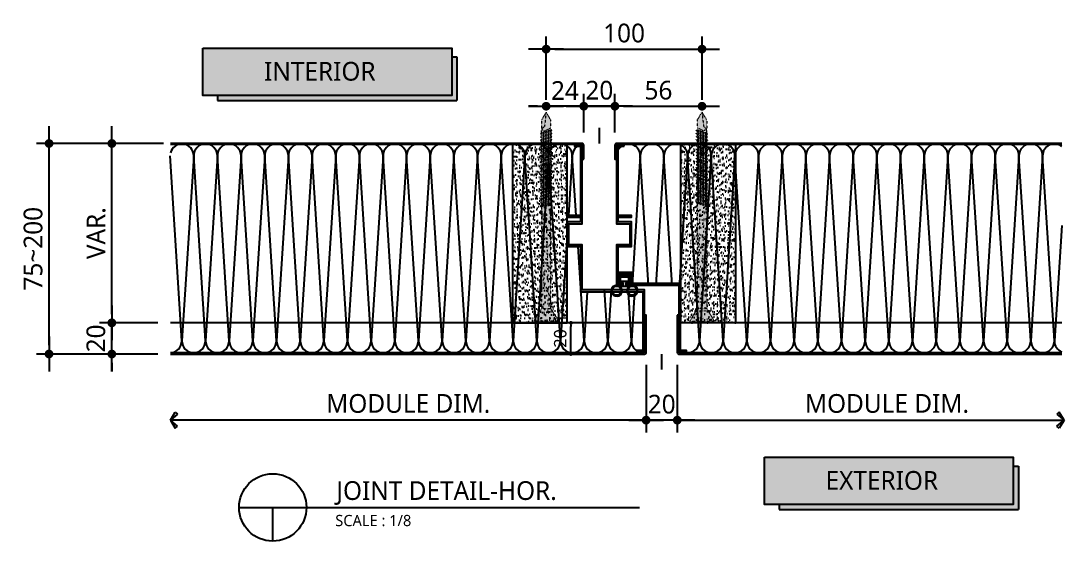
# Model space of a CAD drawing. Header units: millimetres. Extents: x -1365 to 31821, y 84 to 2865.
# Drawn here: x 308 to 977, y 1360 to 1694 of the extents above; entities that cross this region are included whole.
import ezdxf

# ---------------------------------------------------------------- set-up
doc = ezdxf.new("R2010")
doc.units = ezdxf.units.MM
doc.header["$LTSCALE"] = 10
doc.linetypes.add('2017.06.22  K-TOP METAL PANEL SHAPE(수정)$0$HID', pattern=[0.345, 0.225, -0.12])
doc.linetypes.add('H1', pattern=[0.28125, 0.1875, -0.09375])
doc.layers.get('DEFPOINTS').update_dxf_attribs({"color": 137})
for name, color, linetype in [('DIM', 7, 'Continuous'), ('TEXT', 3, 'Continuous'), ('스피드블록메탈 135', 2, 'Continuous')]:
    doc.layers.add(name, color=color, linetype=linetype)
doc.layers.add('SCREW', color=9, linetype='Continuous', lineweight=5)
doc.styles.add('ROMANC', font='malgun.ttf', dxfattribs={"height": 8})
doc.styles.add('TITLE BLOCK-V(r1.1)$0$Address', font='malgun.ttf')
doc.styles.add('맑은고딕', font='malgun.ttf')
doc.styles.add('스타일1', font='malgun.ttf')
doc.dimstyles.new('GAUN-8', dxfattribs={"dimscale": 8, "dimtxt": 1.5, "dimasz": 0.7, "dimexe": 1, "dimexo": 1, "dimgap": 0.5, "dimtad": 1, "dimdec": 0, "dimzin": 1, "dimdsep": 46, "dimlunit": 6, "dimtxsty": '맑은고딕', "dimblk": 'CJDOT', "dimcen": 0.09, "dimdle": 1, "dimclrd": 256, "dimclre": 256, "dimclrt": 3, "dimadec": 0, "dimazin": 0, "dimtfac": 1, "dimtdec": 0, "dimtix": 1, "dimtmove": 2, "dimatfit": 3, "dimfxl": 1, "dimtolj": 1, "dimtzin": 1, "dimarcsym": 0})
doc.dimstyles.new('KST-SHAPE_0.5', dxfattribs={"dimscale": 12, "dimtxt": 8, "dimasz": 0.2, "dimexe": 0.3, "dimexo": 0.7, "dimgap": 0.23, "dimtad": 1, "dimdec": 0, "dimlunit": 6, "dimtxsty": 'ROMANC', "dimblk": 'DOT', "dimcen": 2.5, "dimclrd": 11, "dimclre": 11, "dimclrt": 2, "dimadec": 0, "dimazin": 0, "dimtfac": 1, "dimtdec": 0, "dimtix": 1, "dimtmove": 2, "dimatfit": 3, "dimldrblk": 'DOT', "dimfxl": 1, "dimarcsym": 0})

# ---------------------------------------------------------------- blocks, each defined once
blk = doc.blocks.new('A$C62C86749')
h = blk.add_hatch(color=253)
h.dxf.hatch_style = 1
h.paths.add_polyline_path([(-263.1, 64.2), (-263.1, 3.5), (56.1, 3.5), (56.1, 64.2)])
h.paths.add_polyline_path([(-193.3, 9.1), (-9.9, 9.1), (-9.9, 58.5), (-193.3, 58.5)], flags=24)
h = blk.add_hatch(color=250)
h.dxf.hatch_style = 1
h.paths.add_polyline_path([(-244.2, 3.5), (-244.2, -2.7), (62.7, -2.7), (62.7, 53), (56.1, 53), (56.1, 3.5)])
for p, q in [((56.1, 53), (62.7, 53)), ((62.7, 53), (62.7, -2.7)), ((-244.2, 3.5), (-244.2, -2.7)), ((-244.2, -2.7), (62.7, -2.7))]:
    blk.add_line(p, q)
blk.add_lwpolyline([(-263.1, 64.2), (56.1, 64.2), (56.1, 3.5), (-263.1, 3.5)], close=True)
at = {"insert": (-184.6, 46.6), "char_height": 24, "width": 130.664, "attachment_point": 1, "style": 'TITLE BLOCK-V(r1.1)$0$Address'}
blk.add_mtext('EXTERIOR', dxfattribs=at)
blk = doc.blocks.new('_DOT')
at = {"color": 0, "linetype": 'ByBlock'}
blk.add_line((-0.5, 0), (-1, 0), dxfattribs=at)
at = {"color": 0, "linetype": 'ByBlock', "const_width": 0.5}
blk.add_lwpolyline([(-0.25, 0, 1), (0.25, 0, 1)], format="xyb", close=True, dxfattribs=at)
blk = doc.blocks.new('*D272')
at = {"color": 11, "lineweight": -2, "transparency": 16777216}
for p, q in [((691.71, 1500.35), (656.93, 1500.35)), ((660.53, 1482.75), (660.53, 1497.95)), ((699.36, 1480.35), (656.93, 1480.35))]:
    blk.add_line(p, q, dxfattribs=at)
at = {"layer": 'DEFPOINTS', "color": 0, "transparency": 16777216}
for p in [(660.53, 1500.35), (700.11, 1500.35), (707.76, 1480.35)]:
    blk.add_point(p, dxfattribs=at)
at = {"color": 11, "lineweight": -2, "transparency": 16777216, "xscale": 2.4, "yscale": 2.4, "zscale": 2.4}
for p, rotation in [((660.53, 1500.35), 90), ((660.53, 1480.35), 270)]:
    blk.add_blockref('_DOT', p, dxfattribs=dict(at, rotation=rotation))
at = {"color": 2, "transparency": 16777216, "insert": (653.69, 1490.35), "char_height": 8, "attachment_point": 5, "rotation": 90, "style": 'ROMANC'}
blk.add_mtext('20', dxfattribs=at)
blk = doc.blocks.new('A$C20245212')
h = blk.add_hatch()
h.set_pattern_fill('AR-SAND', color=251, scale=0.08)
h.set_pattern_definition([(37.5, (-1195984.4298, 406290.675), (-0.128002504, 3.915305899), [0, -3.08864, 0, -3.4544, 0, -3.302]), (7.5, (-1195984.43, 406290.675), (3.596186265, 5.734600805), [0, -1.66624, 0, -2.78384, 0, -1.0668]), (327.5, (-1195986.929, 406290.675), (6.327938962, 0.011497477), [0, -1.016, 0, -3.6576, 0, -4.7752]), (317.5, (-1195986.929, 406290.675), (6.10845162, 1.783434586), [0, -0.508, 0, -2.39776, 0, -2.7432])])
h.paths.add_polyline_path([(-5, -115), (-5, 0), (-40, 0), (-40, -115)])
at = {"color": 250}
blk.add_lwpolyline([(-5, -115), (-5, 0), (-40, 0), (-40, -115)], close=True, dxfattribs=at)
blk = doc.blocks.new('A$C08FA1A33')
h = blk.add_hatch(color=254)
h.dxf.hatch_style = 1
h.paths.add_polyline_path([(0, 21.29), (-6, 21.29), (-6, -44.27), (0, -46.29)])
h.paths.add_polyline_path([(5, 29.39), (-11, 29.39), (-6, 21.29), (0, 21.29)])
h.paths.add_polyline_path([(5, 30.39), (-11, 30.39), (-11, 29.39), (5, 29.39)])
h.paths.add_polyline_path([(-6, -51.32), (-6, -52.27), (0, -54.29), (0, -53.35)])
h.paths.add_polyline_path([(-6, -49.32), (-6, -50.27), (0, -52.29), (0, -51.35)])
h.paths.add_polyline_path([(-6, -47.32), (-6, -48.27), (0, -50.29), (0, -49.35)])
h.paths.add_polyline_path([(-6, -45.32), (-6, -46.27), (0, -48.29), (0, -47.35)])
h.paths.add_polyline_path([(-6, -53.32), (-6, -54.27), (0, -56.29), (0, -55.35)])
h.paths.add_polyline_path([(-6, -55.32), (-6, -56.27), (0, -58.29), (0, -57.35)])
h.paths.add_polyline_path([(-6, -57.32), (-6, -58.27), (0, -60.29), (0, -59.35)])
h.paths.add_polyline_path([(-6, -59.32), (-6, -60.27), (0, -62.29), (0, -61.35)])
h.paths.add_polyline_path([(-6, -61.32), (-6, -62.27), (0, -64.29), (0, -63.35)])
h.paths.add_polyline_path([(-6, -63.32), (-6, -64.27), (0, -66.29), (0, -65.35)])
h.paths.add_polyline_path([(-6, -65.32), (-6, -66.27), (0, -68.29), (0, -67.35)])
h.paths.add_polyline_path([(-6, -67.32), (-6, -68.27), (0, -70.29), (0, -69.35)])
h.paths.add_polyline_path([(-6, -69.32), (-6, -70.27), (0, -72.29), (0, -71.35)])
h.paths.add_polyline_path([(-6, -71.32), (-6, -72.27), (0, -74.29), (0, -73.35)])
h.paths.add_polyline_path([(-6, -73.32), (-6, -74.27), (0, -76.29), (0, -75.35)])
h.paths.add_polyline_path([(-6, -75.32), (-6, -76.27), (0, -78.29), (0, -77.35)])
h.paths.add_polyline_path([(0, -94.61), (-4, -92.61), (-6, -93.61), (-4, -95.61), (-3, -104.61), (0, -99.61)])
h.paths.add_polyline_path([(-4, -95.61), (-6, -93.61), (-6, -99.61), (-3, -104.61)], flags=17)
h.paths.add_polyline_path([(-6, -91.32), (-6, -93.61), (-4, -92.61), (0, -94.61), (0, -93.35)])
h.paths.add_polyline_path([(-6, -89.32), (-6, -90.27), (0, -92.29), (0, -91.35)])
h.paths.add_polyline_path([(-6, -87.32), (-6, -88.27), (0, -90.29), (0, -89.35)])
h.paths.add_polyline_path([(-6, -85.32), (-6, -86.27), (0, -88.29), (0, -87.35)])
h.paths.add_polyline_path([(-6, -83.32), (-6, -84.27), (0, -86.29), (0, -85.35)])
h.paths.add_polyline_path([(-6, -81.32), (-6, -82.27), (0, -84.29), (0, -83.35)])
h.paths.add_polyline_path([(-6, -79.32), (-6, -80.27), (0, -82.29), (0, -81.35)])
h.paths.add_polyline_path([(-6, -77.32), (-6, -78.27), (0, -80.29), (0, -79.35)])
at = {"layer": 'SCREW', "color": 250, "linetype": '2017.06.22  K-TOP METAL PANEL SHAPE(수정)$0$HID', "lineweight": 5, "ltscale": 0.03}
for p, q in [((-11, 30.39), (-11, 29.39)), ((5, 30.39), (-11, 30.39)), ((5, 29.39), (-11, 29.39)), ((-6, 21.29), (-11, 29.39)), ((0, 21.29), (5, 29.39)), ((5, 30.39), (5, 29.39)), ((-6, 21.29), (0, 21.29)), ((0.75, -47.08), (-6.54, -44.61)), ((-6, -46.27), (-6.54, -46.61)), ((0.75, -49.08), (-6.54, -46.61)), ((-6.54, -46.61), (-6, -47.32)), ((0, -46.29), (-6, -44.27)), ((-6, -45.32), (-6, -46.27)), ((0, -48.29), (-6, -46.27)), ((-6, -48.27), (-6.54, -48.61)), ((0.75, -51.08), (-6.54, -48.61)), ((-6.54, -48.61), (-6, -49.32)), ((-6, -50.27), (-6.54, -50.61)), ((0.75, -53.08), (-6.54, -50.61)), ((-6.54, -50.61), (-6, -51.32)), ((-6, -52.27), (-6.54, -52.61)), ((0.75, -55.08), (-6.54, -52.61)), ((-6.54, -52.61), (-6, -53.32)), ((0, -49.35), (-6, -47.32)), ((-6, -47.32), (-6, -48.27)), ((0, -50.29), (-6, -48.27)), ((0, -51.35), (-6, -49.32)), ((-6, -49.32), (-6, -50.27)), ((0, -52.29), (-6, -50.27)), ((0, -53.35), (-6, -51.32)), ((-6, -51.32), (-6, -52.27)), ((0, -54.29), (-6, -52.27)), ((0, -55.35), (-6, -53.32)), ((-6, -53.32), (-6, -54.27)), ((0, -47.35), (0, -48.29)), ((0, -48.29), (0.75, -49.08)), ((0.75, -49.08), (0, -49.35)), ((0, -49.35), (0, -50.29)), ((0, -50.29), (0.75, -51.08)), ((0.75, -51.08), (0, -51.35)), ((0, -51.35), (0, -52.29)), ((0, -52.29), (0.75, -53.08)), ((0.75, -53.08), (0, -53.35)), ((0, -53.35), (0, -54.29)), ((-6, -54.27), (-6.54, -54.61)), ((0.75, -57.08), (-6.54, -54.61)), ((-6.54, -54.61), (-6, -55.32)), ((-6, -56.27), (-6.54, -56.61)), ((0.75, -59.08), (-6.54, -56.61)), ((-6.54, -56.61), (-6, -57.32)), ((-6, -58.27), (-6.54, -58.61)), ((0.75, -61.08), (-6.54, -58.61)), ((-6.54, -58.61), (-6, -59.32)), ((0, -56.29), (-6, -54.27)), ((0, -57.35), (-6, -55.32)), ((-6, -55.32), (-6, -56.27)), ((0, -58.29), (-6, -56.27)), ((-6, -57.32), (-6, -58.27)), ((0, -59.35), (-6, -57.32)), ((0, -60.29), (-6, -58.27)), ((0, -61.35), (-6, -59.32)), ((-6, -59.32), (-6, -60.27)), ((0, -54.29), (0.75, -55.08)), ((0.75, -55.08), (0, -55.35)), ((0, -55.35), (0, -56.29)), ((0, -56.29), (0.75, -57.08)), ((0.75, -57.08), (0, -57.35)), ((0, -57.35), (0, -58.29)), ((0, -58.29), (0.75, -59.08)), ((0.75, -59.08), (0, -59.35)), ((0, -59.35), (0, -60.29)), ((-6, -60.27), (-6.54, -60.61)), ((0.75, -63.08), (-6.54, -60.61)), ((-6.54, -60.61), (-6, -61.32)), ((-6, -62.27), (-6.54, -62.61)), ((0.75, -65.08), (-6.54, -62.61)), ((-6.54, -62.61), (-6, -63.32)), ((-6, -64.27), (-6.54, -64.61)), ((0.75, -67.08), (-6.54, -64.61)), ((-6.54, -64.61), (-6, -65.32)), ((-6, -66.27), (-6.54, -66.61)), ((0.75, -69.08), (-6.54, -66.61)), ((-6.54, -66.61), (-6, -67.32)), ((0, -62.29), (-6, -60.27)), ((0, -63.35), (-6, -61.32)), ((-6, -61.32), (-6, -62.27)), ((0, -64.29), (-6, -62.27)), ((0, -65.35), (-6, -63.32)), ((-6, -63.32), (-6, -64.27)), ((0, -66.29), (-6, -64.27)), ((0, -67.35), (-6, -65.32)), ((-6, -65.32), (-6, -66.27)), ((0, -68.29), (-6, -66.27)), ((0, -60.29), (0.75, -61.08)), ((0.75, -61.08), (0, -61.35)), ((0, -61.35), (0, -62.29)), ((0, -62.29), (0.75, -63.08)), ((0.75, -63.08), (0, -63.35)), ((0, -63.35), (0, -64.29)), ((0, -64.29), (0.75, -65.08)), ((0.75, -65.08), (0, -65.35)), ((0, -65.35), (0, -66.29)), ((0, -66.29), (0.75, -67.08)), ((-6, -68.27), (-6.54, -68.61)), ((-6.54, -68.61), (-6, -69.32)), ((0.75, -71.08), (-6.54, -68.61)), ((-6, -70.27), (-6.54, -70.61)), ((-6.54, -70.61), (-6, -71.32)), ((0.75, -73.08), (-6.54, -70.61)), ((-6, -72.27), (-6.54, -72.61)), ((-6.54, -72.61), (-6, -73.32)), ((0.75, -75.08), (-6.54, -72.61)), ((-6, -67.32), (-6, -68.27)), ((0, -69.35), (-6, -67.32)), ((0, -70.29), (-6, -68.27)), ((-6, -69.32), (-6, -70.27)), ((0, -71.35), (-6, -69.32)), ((0, -72.29), (-6, -70.27)), ((-6, -71.32), (-6, -72.27)), ((0, -73.35), (-6, -71.32)), ((0, -74.29), (-6, -72.27)), ((-6, -73.32), (-6, -74.27)), ((0, -75.35), (-6, -73.32)), ((0.75, -67.08), (0, -67.35)), ((0, -67.35), (0, -68.29)), ((0, -68.29), (0.75, -69.08)), ((0.75, -69.08), (0, -69.35)), ((0, -69.35), (0, -70.29)), ((0, -70.29), (0.75, -71.08)), ((0.75, -71.08), (0, -71.35)), ((0, -71.35), (0, -72.29)), ((0, -72.29), (0.75, -73.08)), ((0.75, -73.08), (0, -73.35)), ((0, -73.35), (0, -74.29)), ((-6, -74.27), (-6.54, -74.61)), ((0.75, -77.08), (-6.54, -74.61)), ((-6.54, -74.61), (-6, -75.32)), ((-6, -76.27), (-6.54, -76.61)), ((0.75, -79.08), (-6.54, -76.61)), ((-6.54, -76.61), (-6, -77.32)), ((-6, -78.27), (-6.54, -78.61)), ((0.75, -81.08), (-6.54, -78.61)), ((-6.54, -78.61), (-6, -79.32)), ((-6, -80.27), (-6.54, -80.61)), ((0, -76.29), (-6, -74.27)), ((0, -77.35), (-6, -75.32)), ((-6, -75.32), (-6, -76.27)), ((0, -78.29), (-6, -76.27)), ((0, -79.35), (-6, -77.32)), ((-6, -77.32), (-6, -78.27)), ((0, -80.29), (-6, -78.27)), ((0, -81.35), (-6, -79.32)), ((-6, -79.32), (-6, -80.27)), ((0, -82.29), (-6, -80.27)), ((0, -74.29), (0.75, -75.08)), ((0.75, -75.08), (0, -75.35)), ((0, -75.35), (0, -76.29)), ((0, -76.29), (0.75, -77.08)), ((0.75, -77.08), (0, -77.35)), ((0, -77.35), (0, -78.29)), ((0, -78.29), (0.75, -79.08)), ((0.75, -79.08), (0, -79.35)), ((0, -79.35), (0, -80.29)), ((0, -80.29), (0.75, -81.08)), ((0.75, -83.08), (-6.54, -80.61)), ((-6.54, -80.61), (-6, -81.32)), ((-6, -82.27), (-6.54, -82.61)), ((-6.54, -82.61), (-6, -83.32)), ((0.75, -85.08), (-6.54, -82.61)), ((-6, -84.27), (-6.54, -84.61)), ((0.75, -87.08), (-6.54, -84.61)), ((-6.54, -84.61), (-6, -85.32)), ((-6, -86.27), (-6.54, -86.61)), ((0.75, -89.08), (-6.54, -86.61)), ((-6.54, -86.61), (-6, -87.32)), ((-6, -81.32), (-6, -82.27)), ((0, -83.35), (-6, -81.32)), ((0, -84.29), (-6, -82.27)), ((0, -85.35), (-6, -83.32)), ((-6, -83.32), (-6, -84.27)), ((0, -86.29), (-6, -84.27)), ((0, -87.35), (-6, -85.32)), ((-6, -85.32), (-6, -86.27)), ((0, -88.29), (-6, -86.27)), ((0.75, -81.08), (0, -81.35)), ((0, -81.35), (0, -82.29)), ((0, -82.29), (0.75, -83.08)), ((0.75, -83.08), (0, -83.35)), ((0, -83.35), (0, -84.29)), ((0, -84.29), (0.75, -85.08)), ((0.75, -85.08), (0, -85.35)), ((0, -85.35), (0, -86.29)), ((0, -86.29), (0.75, -87.08)), ((-6, -88.27), (-6.54, -88.61)), ((0.75, -91.08), (-6.54, -88.61)), ((-6.54, -88.61), (-6, -89.32)), ((-6, -90.27), (-6.54, -90.61)), ((0.75, -93.08), (-6.54, -90.61)), ((-6.54, -90.61), (-6, -91.32)), ((0, -89.35), (-6, -87.32)), ((-6, -87.32), (-6, -88.27)), ((0, -90.29), (-6, -88.27)), ((0, -91.35), (-6, -89.32)), ((-6, -89.32), (-6, -90.27)), ((0, -92.29), (-6, -90.27)), ((-6, -91.32), (-6, -93.61)), ((0, -93.35), (-6, -91.32)), ((0.75, -87.08), (0, -87.35)), ((0, -87.35), (0, -88.29)), ((0, -88.29), (0.75, -89.08)), ((0.75, -89.08), (0, -89.35)), ((0, -89.35), (0, -90.29)), ((0, -90.29), (0.75, -91.08)), ((0.75, -91.08), (0, -91.35)), ((0, -91.35), (0, -92.29)), ((0, -92.29), (0.75, -93.08)), ((0.75, -93.08), (0, -93.35)), ((0, -93.35), (0, -94.61))]:
    blk.add_line(p, q, dxfattribs=at)
for points in [[(0, 21.29), (0, -46.29), (0.75, -47.08), (0, -47.35), (-6, -45.32), (-6.54, -44.61), (-6, -44.27), (-6, 21.29)], [(-3, -104.61), (-4, -95.61), (-6, -93.61), (-4, -92.61), (0, -94.61)], [(0, -94.61), (0, -99.61), (-3, -104.61), (-6, -99.61), (-6, -93.61)]]:
    blk.add_lwpolyline(points, dxfattribs=at)
blk = doc.blocks.new('CJDOT')
blk.add_line((-2, 0), (2, 0))
at = {"const_width": 0.5}
blk.add_lwpolyline([(-0.25, 0, 1), (0.25, 0, 1)], format="xyb", close=True, dxfattribs=at)
blk = doc.blocks.new('*D273')
at = {"layer": 'DEFPOINTS', "color": 0, "transparency": 16777216}
for p in [(366.03, 1500.35), (403.56, 1500.35), (403.56, 1480.35)]:
    blk.add_point(p, dxfattribs=at)
at = {"layer": 'DIM', "lineweight": -2, "transparency": 16777216}
for p, q in [((366.03, 1505.95), (366.03, 1511.55)), ((395.56, 1500.35), (358.03, 1500.35)), ((366.03, 1480.35), (366.03, 1500.35)), ((395.56, 1480.35), (358.03, 1480.35)), ((366.03, 1474.75), (366.03, 1469.15))]:
    blk.add_line(p, q, dxfattribs=at)
at = {"layer": 'DIM', "lineweight": -2, "transparency": 16777216, "xscale": 5.6, "yscale": 5.6, "zscale": 5.6}
for p, rotation in [((366.03, 1500.35), 270), ((366.03, 1480.35), 90)]:
    blk.add_blockref('CJDOT', p, dxfattribs=dict(at, rotation=rotation))
at = {"layer": 'DIM', "color": 3, "transparency": 16777216, "insert": (355.83, 1490.35), "char_height": 12, "attachment_point": 5, "rotation": 90, "style": '맑은고딕'}
blk.add_mtext('\\A1;20', dxfattribs=at)
blk = doc.blocks.new('*D274')
at = {"layer": 'DEFPOINTS', "color": 0, "transparency": 16777216}
for p in [(366.03, 1615.35), (403.56, 1615.35), (403.56, 1500.35)]:
    blk.add_point(p, dxfattribs=at)
at = {"layer": 'DIM', "lineweight": -2, "transparency": 16777216}
for p, q in [((395.56, 1615.35), (358.03, 1615.35)), ((366.03, 1505.95), (366.03, 1609.75)), ((395.56, 1500.35), (358.03, 1500.35))]:
    blk.add_line(p, q, dxfattribs=at)
at = {"layer": 'DIM', "lineweight": -2, "transparency": 16777216, "xscale": 5.6, "yscale": 5.6, "zscale": 5.6}
for p, rotation in [((366.03, 1615.35), 90), ((366.03, 1500.35), 270)]:
    blk.add_blockref('CJDOT', p, dxfattribs=dict(at, rotation=rotation))
at = {"layer": 'DIM', "color": 3, "transparency": 16777216, "insert": (355.94, 1557.85), "char_height": 12, "attachment_point": 5, "rotation": 90, "style": '맑은고딕'}
blk.add_mtext('\\A1;VAR.', dxfattribs=at)
blk = doc.blocks.new('*D275')
at = {"layer": 'DEFPOINTS', "color": 0, "transparency": 16777216}
for p in [(325.74, 1615.35), (407.13, 1615.35), (403.56, 1480.35)]:
    blk.add_point(p, dxfattribs=at)
at = {"layer": 'DIM', "lineweight": -2, "transparency": 16777216}
for p, q in [((399.13, 1615.35), (317.74, 1615.35)), ((325.74, 1485.95), (325.74, 1609.75)), ((395.56, 1480.35), (317.74, 1480.35))]:
    blk.add_line(p, q, dxfattribs=at)
at = {"layer": 'DIM', "lineweight": -2, "transparency": 16777216, "xscale": 5.6, "yscale": 5.6, "zscale": 5.6}
for p, rotation in [((325.74, 1615.35), 90), ((325.74, 1480.35), 270)]:
    blk.add_blockref('CJDOT', p, dxfattribs=dict(at, rotation=rotation))
at = {"layer": 'DIM', "color": 3, "transparency": 16777216, "insert": (315.54, 1547.85), "char_height": 12, "attachment_point": 5, "rotation": 90, "style": '맑은고딕'}
blk.add_mtext('\\A1;75~200', dxfattribs=at)
blk = doc.blocks.new('*D278')
at = {"layer": 'DEFPOINTS', "color": 0, "transparency": 16777216}
for p in [(708.76, 1481.35), (728.75, 1481.35), (708.76, 1437.94)]:
    blk.add_point(p, dxfattribs=at)
at = {"layer": 'DIM', "lineweight": -2, "transparency": 16777216}
for p, q in [((708.76, 1473.35), (708.76, 1429.94)), ((728.75, 1473.35), (728.75, 1429.94)), ((703.16, 1437.94), (697.56, 1437.94)), ((728.75, 1437.94), (708.76, 1437.94)), ((734.35, 1437.94), (739.95, 1437.94))]:
    blk.add_line(p, q, dxfattribs=at)
at = {"layer": 'DIM', "lineweight": -2, "transparency": 16777216, "xscale": 5.6, "yscale": 5.6, "zscale": 5.6}
blk.add_blockref('CJDOT', (708.76, 1437.94), dxfattribs=at)
at = {"layer": 'DIM', "lineweight": -2, "transparency": 16777216, "xscale": 5.6, "yscale": 5.6, "zscale": 5.6, "rotation": 180}
blk.add_blockref('CJDOT', (728.75, 1437.94), dxfattribs=at)
at = {"layer": 'DIM', "color": 3, "transparency": 16777216, "insert": (718.76, 1448.14), "char_height": 12, "attachment_point": 5, "style": '맑은고딕'}
blk.add_mtext('\\A1;20', dxfattribs=at)
blk = doc.blocks.new('*D276')
at = {"layer": 'DEFPOINTS', "color": 0, "transparency": 16777216}
for p in [(744.61, 1675.85), (644.61, 1635.35), (744.61, 1635.35)]:
    blk.add_point(p, dxfattribs=at)
at = {"layer": 'DIM', "lineweight": -2, "transparency": 16777216}
for p, q in [((644.61, 1643.35), (644.61, 1683.85)), ((744.61, 1643.35), (744.61, 1683.85)), ((650.21, 1675.85), (739.01, 1675.85))]:
    blk.add_line(p, q, dxfattribs=at)
at = {"layer": 'DIM', "lineweight": -2, "transparency": 16777216, "xscale": 5.6, "yscale": 5.6, "zscale": 5.6, "rotation": 180}
blk.add_blockref('CJDOT', (644.61, 1675.85), dxfattribs=at)
at = {"layer": 'DIM', "lineweight": -2, "transparency": 16777216, "xscale": 5.6, "yscale": 5.6, "zscale": 5.6}
blk.add_blockref('CJDOT', (744.61, 1675.85), dxfattribs=at)
at = {"layer": 'DIM', "color": 3, "transparency": 16777216, "insert": (694.61, 1686.09), "char_height": 12, "attachment_point": 5, "style": '맑은고딕'}
blk.add_mtext('\\A1;100', dxfattribs=at)
blk = doc.blocks.new('*D279')
at = {"layer": 'DEFPOINTS', "color": 0, "transparency": 16777216}
for p in [(688.75, 1639.23), (668.76, 1614.35), (688.75, 1614.35)]:
    blk.add_point(p, dxfattribs=at)
at = {"layer": 'DIM', "lineweight": -2, "transparency": 16777216}
for p, q in [((668.76, 1622.35), (668.76, 1647.23)), ((688.75, 1622.35), (688.75, 1647.23)), ((663.16, 1639.23), (657.56, 1639.23)), ((668.76, 1639.23), (688.75, 1639.23)), ((694.35, 1639.23), (699.95, 1639.23))]:
    blk.add_line(p, q, dxfattribs=at)
at = {"layer": 'DIM', "lineweight": -2, "transparency": 16777216, "xscale": 5.6, "yscale": 5.6, "zscale": 5.6}
blk.add_blockref('CJDOT', (668.76, 1639.23), dxfattribs=at)
at = {"layer": 'DIM', "lineweight": -2, "transparency": 16777216, "xscale": 5.6, "yscale": 5.6, "zscale": 5.6, "rotation": 180}
blk.add_blockref('CJDOT', (688.75, 1639.23), dxfattribs=at)
at = {"layer": 'DIM', "color": 3, "transparency": 16777216, "insert": (678.76, 1649.43), "char_height": 12, "attachment_point": 5, "style": '맑은고딕'}
blk.add_mtext('\\A1;20', dxfattribs=at)
blk = doc.blocks.new('*D280')
at = {"layer": 'DEFPOINTS', "color": 0, "transparency": 16777216}
for p in [(644.61, 1639.23), (644.61, 1635.35), (668.76, 1614.35)]:
    blk.add_point(p, dxfattribs=at)
at = {"layer": 'DIM', "lineweight": -2, "transparency": 16777216}
for p, q in [((644.61, 1643.35), (644.61, 1647.23)), ((668.76, 1622.35), (668.76, 1647.23)), ((639.01, 1639.23), (633.41, 1639.23)), ((668.76, 1639.23), (644.61, 1639.23)), ((674.36, 1639.23), (679.96, 1639.23))]:
    blk.add_line(p, q, dxfattribs=at)
at = {"layer": 'DIM', "lineweight": -2, "transparency": 16777216, "xscale": 5.6, "yscale": 5.6, "zscale": 5.6}
blk.add_blockref('CJDOT', (644.61, 1639.23), dxfattribs=at)
at = {"layer": 'DIM', "lineweight": -2, "transparency": 16777216, "xscale": 5.6, "yscale": 5.6, "zscale": 5.6, "rotation": 180}
blk.add_blockref('CJDOT', (668.76, 1639.23), dxfattribs=at)
at = {"layer": 'DIM', "color": 3, "transparency": 16777216, "insert": (656.68, 1649.33), "char_height": 12, "attachment_point": 5, "style": '맑은고딕'}
blk.add_mtext('\\A1;24', dxfattribs=at)
blk = doc.blocks.new('*D277')
at = {"layer": 'DEFPOINTS', "color": 0, "transparency": 16777216}
for p in [(744.61, 1639.23), (744.61, 1635.35), (688.75, 1632.79)]:
    blk.add_point(p, dxfattribs=at)
at = {"layer": 'DIM', "lineweight": -2, "transparency": 16777216}
for p, q in [((688.75, 1640.79), (688.75, 1647.23)), ((744.61, 1643.35), (744.61, 1647.23)), ((694.35, 1639.23), (739.01, 1639.23))]:
    blk.add_line(p, q, dxfattribs=at)
at = {"layer": 'DIM', "lineweight": -2, "transparency": 16777216, "xscale": 5.6, "yscale": 5.6, "zscale": 5.6, "rotation": 180}
blk.add_blockref('CJDOT', (688.75, 1639.23), dxfattribs=at)
at = {"layer": 'DIM', "lineweight": -2, "transparency": 16777216, "xscale": 5.6, "yscale": 5.6, "zscale": 5.6}
blk.add_blockref('CJDOT', (744.61, 1639.23), dxfattribs=at)
at = {"layer": 'DIM', "color": 3, "transparency": 16777216, "insert": (716.68, 1649.43), "char_height": 12, "attachment_point": 5, "style": '맑은고딕'}
blk.add_mtext('\\A1;56', dxfattribs=at)
blk = doc.blocks.new('A$C168F3991')
h = blk.add_hatch(color=253)
h.dxf.hatch_style = 1
h.paths.add_polyline_path([(-107.51, 31.38), (-107.51, 1.05), (52.11, 1.05), (52.11, 31.38)])
h.paths.add_polyline_path([(-72.82, 3.81), (13.27, 3.81), (13.27, 28.54), (-72.82, 28.54)], flags=24)
h = blk.add_hatch(color=250)
h.dxf.hatch_style = 1
h.paths.add_polyline_path([(-98.06, 1.05), (-98.06, -2.09), (55.41, -2.09), (55.41, 25.78), (52.11, 25.78), (52.11, 1.05)])
for p, q in [((52.11, 25.78), (55.41, 25.78)), ((55.41, 25.78), (55.41, -2.09)), ((-98.06, 1.05), (-98.06, -2.09)), ((-98.06, -2.09), (55.41, -2.09))]:
    blk.add_line(p, q)
blk.add_lwpolyline([(-107.51, 31.38), (52.11, 31.38), (52.11, 1.05), (-107.51, 1.05)], close=True)
at = {"insert": (-68.26, 22.58), "char_height": 12, "width": 65.3321, "attachment_point": 1, "style": 'TITLE BLOCK-V(r1.1)$0$Address'}
blk.add_mtext('INTERIOR', dxfattribs=at)

msp = doc.modelspace()

# ---------------------------------------------------------------- hatches: boundary and pattern name
h = msp.add_hatch(color=252)
h.dxf.hatch_style = 1
edge = h.paths.add_edge_path()
edge.add_line((403.56, 1615.35), (403.56, 1614.85))
edge.add_line((403.56, 1614.85), (667.26, 1614.85))
edge.add_arc((667.26, 1613.85), 1, 0, 90, ccw=False)
edge.add_line((668.26, 1613.85), (668.26, 1605.35))
edge.add_line((668.26, 1605.35), (668.76, 1605.35))
edge.add_line((668.76, 1605.35), (668.76, 1614.35))
edge.add_arc((667.76, 1614.35), 1, 0, 90)
edge.add_line((667.76, 1615.35), (403.56, 1615.35))
h = msp.add_hatch(color=42)
h.dxf.hatch_style = 1
edge = h.paths.add_edge_path()
edge.add_line((666.61, 1565.05), (658.11, 1565.05))
edge.add_line((658.11, 1565.05), (658.11, 1549.25))
edge.add_line((658.11, 1549.25), (666.61, 1549.25))
edge.add_line((666.61, 1549.25), (666.61, 1520.25))
edge.add_line((666.61, 1520.25), (706.61, 1520.25))
edge.add_line((706.61, 1520.25), (706.61, 1482.7))
edge.add_line((706.61, 1482.7), (702.76, 1482.7))
edge.add_line((702.76, 1482.7), (702.76, 1481.55))
edge.add_line((702.76, 1481.55), (706.76, 1481.55))
edge.add_arc((706.76, 1482.55), 1, 270, 360)
edge.add_line((707.76, 1482.55), (707.76, 1521.4))
edge.add_line((707.76, 1521.4), (667.76, 1521.4))
edge.add_line((667.76, 1521.4), (667.76, 1550.4))
edge.add_line((667.76, 1550.4), (659.26, 1550.4))
edge.add_line((659.26, 1550.4), (659.26, 1563.9))
edge.add_line((659.26, 1563.9), (667.76, 1563.9))
edge.add_line((667.76, 1563.9), (667.76, 1613.85))
edge.add_arc((666.76, 1613.85), 1, 359.99999, 450)
edge.add_line((666.76, 1614.85), (662.76, 1614.85))
edge.add_line((662.76, 1614.85), (662.76, 1613.7))
edge.add_line((662.76, 1613.7), (666.61, 1613.7))
edge.add_line((666.61, 1613.7), (666.61, 1569.2))
edge.add_line((666.61, 1569.2), (658.11, 1569.2))
edge.add_line((658.11, 1569.2), (658.11, 1568.05))
edge.add_line((658.11, 1568.05), (666.61, 1568.05))
edge.add_line((666.61, 1568.05), (666.61, 1565.05))
h = msp.add_hatch(color=250)
h.dxf.hatch_style = 1
h.paths.add_polyline_path([(691.86, 1523.8), (697.94, 1523.8, 6.681625), (699.9, 1524.4), (729.75, 1524.4), (729.75, 1482.55, 0.414207), (730.75, 1481.55), (734.75, 1481.55), (734.75, 1482.7), (730.9, 1482.7), (730.9, 1525.55), (700.05, 1525.55), (700.05, 1532.7), (690.9, 1532.7), (690.9, 1549.25), (699.4, 1549.25), (699.4, 1565.05), (690.9, 1565.05), (690.9, 1568.05), (699.4, 1568.05), (699.4, 1569.2), (690.9, 1569.2), (690.9, 1613.7), (694.75, 1613.7), (694.75, 1614.85), (690.75, 1614.85, 0.414214), (689.75, 1613.85), (689.75, 1563.9), (698.25, 1563.9), (698.25, 1550.4), (689.75, 1550.4), (689.75, 1524.4, 6.225048)])
h.paths.add_polyline_path([(697.4, 1526.9), (697.4, 1529.9), (692.4, 1529.9), (692.4, 1526.9)], flags=16)
h.paths.add_polyline_path([(697, 1520.9, 1), (702.8, 1520.9, 1)], flags=16)
h.paths.add_polyline_path([(687, 1520.9, 1), (692.8, 1520.9, 1)], flags=16)
h = msp.add_hatch(color=252)
h.dxf.hatch_style = 1
edge = h.paths.add_edge_path()
edge.add_line((975.42, 1614.85), (975.42, 1615.35))
edge.add_line((975.42, 1615.35), (689.75, 1615.35))
edge.add_arc((689.75, 1614.35), 1, 90, 180)
edge.add_line((688.75, 1614.35), (688.75, 1605.35))
edge.add_line((688.75, 1605.35), (689.25, 1605.35))
edge.add_line((689.25, 1605.35), (689.25, 1613.85))
edge.add_arc((690.25, 1613.85), 1, 90, 180, ccw=False)
edge.add_line((690.25, 1614.85), (975.42, 1614.85))
h = msp.add_hatch(color=42)
h.dxf.hatch_style = 1
edge = h.paths.add_edge_path()
edge.add_line((694.75, 1613.7), (694.75, 1614.85))
edge.add_line((694.75, 1614.85), (690.75, 1614.85))
edge.add_arc((690.75, 1613.85), 0.998, 89.90656, 180.09344)
edge.add_line((689.75, 1613.85), (689.75, 1563.9))
edge.add_line((689.75, 1563.9), (698.25, 1563.9))
edge.add_line((698.25, 1563.9), (698.25, 1550.4))
edge.add_line((698.25, 1550.4), (689.75, 1550.4))
edge.add_line((689.75, 1550.4), (689.75, 1524.4))
edge.add_line((689.75, 1524.4), (692.9, 1524.4))
edge.add_line((692.9, 1524.4), (692.9, 1525.55))
edge.add_line((692.9, 1525.55), (690.9, 1525.55))
edge.add_line((690.9, 1525.55), (690.9, 1531.55))
edge.add_line((690.9, 1531.55), (698.9, 1531.55))
edge.add_line((698.9, 1531.55), (698.9, 1525.55))
edge.add_line((698.9, 1525.55), (696.9, 1525.55))
edge.add_line((696.9, 1525.55), (696.9, 1524.4))
edge.add_line((696.9, 1524.4), (729.75, 1524.4))
edge.add_line((729.75, 1524.4), (729.75, 1482.55))
edge.add_arc((730.75, 1482.55), 1, 180, 269.99872)
edge.add_line((730.75, 1481.55), (734.75, 1481.55))
edge.add_line((734.75, 1481.55), (734.75, 1482.7))
edge.add_line((734.75, 1482.7), (730.9, 1482.7))
edge.add_line((730.9, 1482.7), (730.9, 1525.55))
edge.add_line((730.9, 1525.55), (700.05, 1525.55))
edge.add_line((700.05, 1525.55), (700.05, 1532.7))
edge.add_line((700.05, 1532.7), (690.9, 1532.7))
edge.add_line((690.9, 1532.7), (690.9, 1549.25))
edge.add_line((690.9, 1549.25), (699.4, 1549.25))
edge.add_line((699.4, 1549.25), (699.4, 1565.05))
edge.add_line((699.4, 1565.05), (690.9, 1565.05))
edge.add_line((690.9, 1565.05), (690.9, 1568.05))
edge.add_line((690.9, 1568.05), (699.4, 1568.05))
edge.add_line((699.4, 1568.05), (699.4, 1569.2))
edge.add_line((699.4, 1569.2), (690.9, 1569.2))
edge.add_line((690.9, 1569.2), (690.9, 1613.7))
edge.add_line((690.9, 1613.7), (694.75, 1613.7))
h = msp.add_hatch(color=254)
h.dxf.hatch_style = 1
edge = h.paths.add_edge_path()
edge.add_line((403.56, 1481.15), (403.56, 1480.35))
edge.add_line((403.56, 1480.35), (707.76, 1480.35))
edge.add_arc((707.76, 1481.35), 1, 270, 360)
edge.add_line((708.76, 1481.35), (708.76, 1505.35))
edge.add_line((708.76, 1505.35), (707.96, 1505.35))
edge.add_line((707.96, 1505.35), (707.96, 1482.15))
edge.add_arc((706.96, 1482.15), 1, -90, 0, ccw=False)
edge.add_line((706.96, 1481.15), (403.56, 1481.15))
h = msp.add_hatch(color=254)
h.dxf.hatch_style = 1
edge = h.paths.add_edge_path()
edge.add_line((975.42, 1480.35), (975.42, 1481.15))
edge.add_line((975.42, 1481.15), (730.55, 1481.15))
edge.add_arc((730.55, 1482.15), 1, 180, 270, ccw=False)
edge.add_line((729.55, 1482.15), (729.55, 1505.35))
edge.add_line((729.55, 1505.35), (728.75, 1505.35))
edge.add_line((728.75, 1505.35), (728.75, 1481.35))
edge.add_arc((729.75, 1481.35), 1, 180, 270)
edge.add_line((729.75, 1480.35), (975.42, 1480.35))

# ---------------------------------------------------------------- linework, layer by layer
at = {"color": 1}
for p, q in [((678.75, 1615.35), (678.75, 1625.35)), ((678.76, 1615.35), (678.76, 1625.35)), ((718.75, 1470.35), (718.75, 1480.35)), ((718.76, 1470.35), (718.76, 1480.35))]:
    msp.add_line(p, q, dxfattribs=at)
at = {"color": 11}
for p, q in [((708.76, 1472.95), (708.76, 1434.34)), ((403.56, 1437.94), (406.7, 1443.11)), ((408.25, 1441.75), (403.56, 1437.94)), ((406.7, 1443.11), (408.25, 1441.75)), ((973.76, 1443.11), (972.21, 1441.75)), ((972.21, 1441.75), (976.9, 1437.94)), ((976.9, 1437.94), (973.76, 1443.11)), ((403.56, 1437.94), (406.7, 1432.77)), ((408.25, 1434.13), (403.56, 1437.94)), ((406.7, 1432.77), (408.25, 1434.13)), ((972.21, 1434.13), (976.9, 1437.94)), ((973.76, 1432.77), (972.21, 1434.13)), ((976.9, 1437.94), (973.76, 1432.77))]:
    msp.add_line(p, q, dxfattribs=at)
at = {"color": 4, "ltscale": 0.01}
for points in [[(668.76, 1605.35), (668.76, 1614.35, 0.414214), (667.76, 1615.35), (403.56, 1615.35)], [(403.56, 1614.85), (667.26, 1614.85, -0.414214), (668.26, 1613.85), (668.26, 1605.35), (668.76, 1605.35)], [(975.42, 1615.35), (689.75, 1615.35, 0.414214), (688.75, 1614.35), (688.75, 1605.35), (689.25, 1605.35), (689.25, 1613.85, -0.414214), (690.25, 1614.85), (975.42, 1614.85)]]:
    msp.add_lwpolyline(points, format="xyb", dxfattribs=at)
at = {"color": 251, "ltscale": 0.01}
for points in [[(418.52, 1607.48, 0.887523), (403.56, 1609.27, 0.887523)], [(433.7, 1607.48, 1), (418.52, 1607.48), (410.93, 1488.74, 1), (426.11, 1488.74), (418.52, 1607.48)], [(433.7, 1607.48, 1), (418.52, 1607.48), (410.93, 1488.74, 1), (426.11, 1488.74), (418.52, 1607.48)], [(448.89, 1607.48, 1), (433.7, 1607.48), (426.11, 1488.74, 1), (441.29, 1488.74), (433.7, 1607.48)], [(448.89, 1607.48, 1), (433.7, 1607.48), (426.11, 1488.74, 1), (441.29, 1488.74), (433.7, 1607.48)], [(464.07, 1607.48, 1), (448.89, 1607.48), (441.29, 1488.74, 1), (456.48, 1488.74), (448.89, 1607.48)], [(479.25, 1607.48, 1), (464.07, 1607.48), (456.48, 1488.74, 1), (471.66, 1488.74), (464.07, 1607.48)], [(494.43, 1607.48, 1), (479.25, 1607.48), (471.66, 1488.74, 1), (486.84, 1488.74), (479.25, 1607.48)], [(509.61, 1607.48, 1), (494.43, 1607.48), (486.84, 1488.74, 1), (502.02, 1488.74), (494.43, 1607.48)], [(509.61, 1607.48, 1), (494.43, 1607.48), (486.84, 1488.74, 1), (502.02, 1488.74), (494.43, 1607.48)], [(509.61, 1607.48, 1), (494.43, 1607.48), (486.84, 1488.74, 1), (502.02, 1488.74), (494.43, 1607.48)], [(524.79, 1607.48, 1), (509.61, 1607.48), (502.02, 1488.74, 1), (517.2, 1488.74), (509.61, 1607.48)], [(539.97, 1607.48, 1), (524.79, 1607.48), (517.2, 1488.74, 1), (532.38, 1488.74), (524.79, 1607.48)], [(539.97, 1607.48, 1), (524.79, 1607.48), (517.2, 1488.74, 1), (532.38, 1488.74), (524.79, 1607.48)], [(555.15, 1607.48, 1), (539.97, 1607.48), (532.38, 1488.74, 1), (547.56, 1488.74), (539.97, 1607.48)], [(555.15, 1607.48, 1), (539.97, 1607.48), (532.38, 1488.74, 1), (547.56, 1488.74), (539.97, 1607.48)], [(570.33, 1607.48, 1), (555.15, 1607.48), (547.56, 1488.74, 1), (562.74, 1488.74), (555.15, 1607.48)], [(585.51, 1607.48, 1), (570.33, 1607.48), (562.74, 1488.74, 1), (577.92, 1488.74), (570.33, 1607.48)], [(600.69, 1607.48, 1), (585.51, 1607.48), (577.92, 1488.74, 1), (593.1, 1488.74), (585.51, 1607.48)], [(615.87, 1607.48, 1), (600.69, 1607.48), (593.1, 1488.74, 1), (608.28, 1488.74), (600.69, 1607.48)], [(615.87, 1607.48, 1), (600.69, 1607.48), (593.1, 1488.74, 1), (608.28, 1488.74), (600.69, 1607.48)], [(615.87, 1607.48, 1), (600.69, 1607.48), (593.1, 1488.74, 1), (608.28, 1488.74), (600.69, 1607.48)], [(631.05, 1607.48, 1), (615.87, 1607.48), (608.28, 1488.74, 1), (623.46, 1488.74), (615.87, 1607.48)], [(646.23, 1607.48, 1), (631.05, 1607.48), (623.46, 1488.74, 1), (638.64, 1488.74), (631.05, 1607.48)], [(646.23, 1607.48, 1), (631.05, 1607.48), (623.46, 1488.74, 1), (638.64, 1488.74), (631.05, 1607.48)], [(661.42, 1607.48, 1), (646.23, 1607.48), (638.64, 1488.74, 1), (653.82, 1488.74), (646.23, 1607.48)], [(661.42, 1607.48, 1), (646.23, 1607.48), (638.64, 1488.74, 1), (653.82, 1488.74), (646.23, 1607.48)], [(664.66, 1613.7, 0.244946), (661.42, 1607.48), (658.97, 1569.2)], [(693.1, 1613.7, 0.107447), (690.9, 1611.34, 0.107447)], [(705.03, 1607.48, 0.524586), (694.75, 1614.58, 0.524586)], [(720.21, 1607.48, 1), (705.03, 1607.48), (699.72, 1524.4)], [(735.39, 1607.48, 1), (720.21, 1607.48), (714.9, 1524.4)], [(735.39, 1607.48, 1), (720.21, 1607.48), (714.9, 1524.4)], [(750.57, 1607.48, 1), (735.39, 1607.48), (729.75, 1519.3)], [(750.57, 1607.48, 1), (735.39, 1607.48), (729.75, 1519.3)], [(765.75, 1607.48, 1), (750.57, 1607.48), (742.98, 1488.74, 1), (758.16, 1488.74), (750.57, 1607.48)], [(780.93, 1607.48, 1), (765.75, 1607.48), (758.16, 1488.74, 1), (773.34, 1488.74), (765.75, 1607.48)], [(796.11, 1607.48, 1), (780.93, 1607.48), (773.34, 1488.74, 1), (788.52, 1488.74), (780.93, 1607.48)], [(811.29, 1607.48, 1), (796.11, 1607.48), (788.52, 1488.74, 1), (803.7, 1488.74), (796.11, 1607.48)], [(811.29, 1607.48, 1), (796.11, 1607.48), (788.52, 1488.74, 1), (803.7, 1488.74), (796.11, 1607.48)], [(811.29, 1607.48, 1), (796.11, 1607.48), (788.52, 1488.74, 1), (803.7, 1488.74), (796.11, 1607.48)], [(826.48, 1607.48, 1), (811.29, 1607.48), (803.7, 1488.74, 1), (818.89, 1488.74), (811.29, 1607.48)], [(841.66, 1607.48, 1), (826.48, 1607.48), (818.89, 1488.74, 1), (834.07, 1488.74), (826.48, 1607.48)], [(841.66, 1607.48, 1), (826.48, 1607.48), (818.89, 1488.74, 1), (834.07, 1488.74), (826.48, 1607.48)], [(856.84, 1607.48, 1), (841.66, 1607.48), (834.07, 1488.74, 1), (849.25, 1488.74), (841.66, 1607.48)], [(856.84, 1607.48, 1), (841.66, 1607.48), (834.07, 1488.74, 1), (849.25, 1488.74), (841.66, 1607.48)], [(872.02, 1607.48, 1), (856.84, 1607.48), (849.25, 1488.74, 1), (864.43, 1488.74), (856.84, 1607.48)], [(887.2, 1607.48, 1), (872.02, 1607.48), (864.43, 1488.74, 1), (879.61, 1488.74), (872.02, 1607.48)], [(902.38, 1607.48, 1), (887.2, 1607.48), (879.61, 1488.74, 1), (894.79, 1488.74), (887.2, 1607.48)], [(902.38, 1607.48, 1), (887.2, 1607.48), (879.61, 1488.74, 1), (894.79, 1488.74), (887.2, 1607.48)], [(917.56, 1607.48, 1), (902.38, 1607.48), (894.79, 1488.74, 1), (909.97, 1488.74), (902.38, 1607.48)], [(932.74, 1607.48, 1), (917.56, 1607.48), (909.97, 1488.74, 1), (925.15, 1488.74), (917.56, 1607.48)], [(932.74, 1607.48, 1), (917.56, 1607.48), (909.97, 1488.74, 1), (925.15, 1488.74), (917.56, 1607.48)], [(947.92, 1607.48, 1), (932.74, 1607.48), (925.15, 1488.74, 1), (940.33, 1488.74), (932.74, 1607.48)], [(947.92, 1607.48, 1), (932.74, 1607.48), (925.15, 1488.74, 1), (940.33, 1488.74), (932.74, 1607.48)], [(963.1, 1607.48, 1), (947.92, 1607.48), (940.33, 1488.74, 1), (955.51, 1488.74), (947.92, 1607.48)], [(975.42, 1613.42, 0.628053), (963.1, 1607.48), (955.51, 1488.74, 1), (970.69, 1488.74), (963.1, 1607.48)], [(403.56, 1481.16, 0.405975), (410.93, 1488.74), (403.34, 1607.48)], [(729.75, 1483.66, 0.687005), (742.98, 1488.74), (735.39, 1607.48)], [(729.75, 1483.66, 0.687005), (742.98, 1488.74), (735.39, 1607.48)], [(975.42, 1562.7), (970.69, 1488.74, 0.304978), (975.42, 1481.71, 0.304978)], [(658.11, 1555.74), (653.82, 1488.74, 1), (669.01, 1488.74), (665.14, 1549.25)], [(671.02, 1520.25), (669.01, 1488.74, 1), (684.19, 1488.74), (682.1, 1521.4)], [(686.27, 1521.4), (684.19, 1488.74, 1), (699.37, 1488.74), (697.35, 1520.25)], [(701.38, 1520.25), (699.37, 1488.74, 0.251201), (702.76, 1482.42, 0.251201)], [(701.38, 1520.25), (699.37, 1488.74, 0.251201), (702.76, 1482.42, 0.251201)]]:
    msp.add_lwpolyline(points, format="xyb", dxfattribs=at)
msp.add_lwpolyline([(694.75, 1613.7), (694.75, 1614.85), (690.75, 1614.85, 0.415169), (689.75, 1613.85), (689.75, 1563.9), (698.25, 1563.9), (698.25, 1550.4), (689.75, 1550.4), (689.75, 1524.4), (692.9, 1524.4), (692.9, 1525.55), (690.9, 1525.55), (690.9, 1531.55), (698.9, 1531.55), (698.9, 1525.55), (696.9, 1525.55), (696.9, 1524.4), (729.75, 1524.4), (729.75, 1482.55, 0.414207), (730.75, 1481.55), (734.75, 1481.55), (734.75, 1482.7), (730.9, 1482.7), (730.9, 1525.55), (700.05, 1525.55), (700.05, 1532.7), (690.9, 1532.7), (690.9, 1549.25), (699.4, 1549.25), (699.4, 1565.05), (690.9, 1565.05), (690.9, 1568.05), (699.4, 1568.05), (699.4, 1569.2), (690.9, 1569.2), (690.9, 1613.7)], format="xyb", close=True)
for points in [[(663.86, 1569.2), (661.42, 1607.48)], [(710.34, 1524.4), (705.03, 1607.48)], [(725.52, 1524.4), (720.21, 1607.48)], [(725.52, 1524.4), (720.21, 1607.48)]]:
    msp.add_lwpolyline(points, dxfattribs=at)
at = {"layer": 'DIM'}
for p, q in [((706.36, 1437.94), (403.56, 1437.94)), ((731.15, 1437.94), (976.9, 1437.94))]:
    msp.add_line(p, q, dxfattribs=at)
at = {"layer": 'TEXT', "color": 2}
for p, q in [((447.64, 1381.98), (704.41, 1381.98)), ((469.24, 1360.38), (469.24, 1381.98))]:
    msp.add_line(p, q, dxfattribs=at)
msp.add_circle((469.24, 1381.98), 21.6, dxfattribs=at)
at = {"layer": '스피드블록메탈 135', "color": 252, "linetype": 'H1', "ltscale": 0.2}
for p, q in [((706.61, 1500.35), (403.56, 1500.35)), ((975.42, 1500.35), (730.9, 1500.35))]:
    msp.add_line(p, q, dxfattribs=at)
at = {"layer": '스피드블록메탈 135', "color": 255}
msp.add_lwpolyline([(666.61, 1565.05), (658.11, 1565.05), (658.11, 1549.25), (666.61, 1549.25), (666.61, 1520.25), (706.61, 1520.25), (706.61, 1482.7), (702.76, 1482.7), (702.76, 1481.55), (706.76, 1481.55, 0.414214), (707.76, 1482.55), (707.76, 1521.4), (667.76, 1521.4), (667.76, 1550.4), (659.26, 1550.4), (659.26, 1563.9), (667.76, 1563.9), (667.76, 1613.85, 0.414214), (666.76, 1614.85), (662.76, 1614.85), (662.76, 1613.7), (666.61, 1613.7), (666.61, 1569.2), (658.11, 1569.2), (658.11, 1568.05), (666.61, 1568.05)], format="xyb", close=True, dxfattribs=at)
at = {"layer": '스피드블록메탈 135', "color": 250}
msp.add_lwpolyline([(698.4, 1530.9), (691.4, 1530.9), (691.4, 1525.9), (693.9, 1525.9), (693.9, 1524.4), (689.9, 1524.4, 6.681637), (691.86, 1523.8), (697.94, 1523.8, 6.681637), (699.9, 1524.4), (695.9, 1524.4), (695.9, 1525.9), (698.4, 1525.9)], format="xyb", close=True, dxfattribs=at)
msp.add_lwpolyline([(692.4, 1526.9), (692.4, 1529.9), (697.4, 1529.9), (697.4, 1526.9)], close=True, dxfattribs=at)
at = {"layer": '스피드블록메탈 135', "color": 4}
for points in [[(403.56, 1480.35), (707.76, 1480.35, 0.414214), (708.76, 1481.35), (708.76, 1505.35), (707.96, 1505.35), (707.96, 1482.15, -0.414214), (706.96, 1481.15), (403.56, 1481.15)], [(728.75, 1505.35), (728.75, 1481.35, 0.414214), (729.75, 1480.35), (975.42, 1480.35)], [(975.42, 1481.15), (730.55, 1481.15, -0.414214), (729.55, 1482.15), (729.55, 1505.35), (728.75, 1505.35)]]:
    msp.add_lwpolyline(points, format="xyb", dxfattribs=at)
at = {"layer": '스피드블록메탈 135', "color": 250}
for centre in [(689.9, 1520.9), (699.9, 1520.9)]:
    msp.add_circle(centre, 2.9, dxfattribs=at)

# ---------------------------------------------------------------- block references
msp.add_blockref('A$C168F3991', (531.97, 1645.06))
at = {"xscale": -1, "rotation": 180}
msp.add_blockref('A$C08FA1A33', (647.61, 1530.75), dxfattribs=at)
at = {"rotation": 180}
msp.add_blockref('A$C08FA1A33', (741.61, 1530.75), dxfattribs=at)
at = {"color": 250}
msp.add_blockref('A$C20245212', (663.11, 1615.35), dxfattribs=at)
at = {"color": 251, "xscale": -1}
msp.add_blockref('A$C20245212', (726, 1615.35), dxfattribs=at)
at = {"color": 11, "xscale": 2.4, "yscale": 2.4, "zscale": 2.4}
msp.add_blockref('_DOT', (708.76, 1437.94), dxfattribs=at)
at = {"xscale": 0.5, "yscale": 0.5, "zscale": 0.5}
msp.add_blockref('A$C62C86749', (916.18, 1382.01), dxfattribs=at)

# ---------------------------------------------------------------- texts
at = {"layer": 'TEXT', "style": 'ROMANC'}
for s, height, p in [('JOINT DETAIL-HOR.', 12, (510.04, 1386.78)), ('SCALE : 1/8             ', 7.2, (509.34, 1369.98))]:
    msp.add_text(s, height=height, dxfattribs=at).set_placement(p)
at = {"layer": 'TEXT', "color": 3, "char_height": 12, "attachment_point": 5, "style": '스타일1'}
for insert in [(556.16, 1448.54), (863.25, 1448.54)]:
    msp.add_mtext('MODULE DIM.', dxfattribs=dict(at, insert=insert))

# ---------------------------------------------------------------- dimensions: what is measured, and where the dimension line sits
dim = msp.add_linear_dim(base=(660.53, 1500.35), p1=(707.76, 1480.35), p2=(700.11, 1500.35), angle=90, dimstyle='KST-SHAPE_0.5')
dim.commit()
dim.dimension.update_dxf_attribs({"geometry": '*D272', "text_midpoint": (653.69, 1490.35)})
at = {"layer": 'DIM'}
for base, p1, p2, picture, middle in [((744.61, 1675.85), (644.61, 1635.35), (744.61, 1635.35), '*D276', (694.61, 1686.09)), ((644.61, 1639.23), (668.76, 1614.35), (644.61, 1635.35), '*D280', (656.68, 1649.33)), ((688.75, 1639.23), (668.76, 1614.35), (688.75, 1614.35), '*D279', (678.76, 1649.43)), ((744.61, 1639.23), (688.75, 1632.79), (744.61, 1635.35), '*D277', (716.68, 1649.43)), ((708.76, 1437.94), (728.75, 1481.35), (708.76, 1481.35), '*D278', (718.76, 1448.14))]:
    dim = msp.add_linear_dim(base=base, p1=p1, p2=p2, dimstyle='GAUN-8', dxfattribs=at)
    dim.commit()
    dim.dimension.update_dxf_attribs({"geometry": picture, "text_midpoint": middle})
for base, p1, p2, text, picture, middle in [((325.74, 1615.35), (403.56, 1480.35), (407.13, 1615.35), '75~200', '*D275', (315.54, 1547.85)), ((366.03, 1615.35), (403.56, 1500.35), (403.56, 1615.35), 'VAR.', '*D274', (355.94, 1557.85))]:
    dim = msp.add_linear_dim(base=base, p1=p1, p2=p2, angle=90, text=text, dimstyle='GAUN-8', dxfattribs=at)
    dim.commit()
    dim.dimension.update_dxf_attribs({"geometry": picture, "text_midpoint": middle})
dim = msp.add_linear_dim(base=(366.03, 1500.35), p1=(403.56, 1480.35), p2=(403.56, 1500.35), angle=90, dimstyle='GAUN-8', dxfattribs=at)
dim.commit()
dim.dimension.update_dxf_attribs({"geometry": '*D273', "text_midpoint": (355.83, 1490.35)})

doc.saveas('drawing.dxf')
